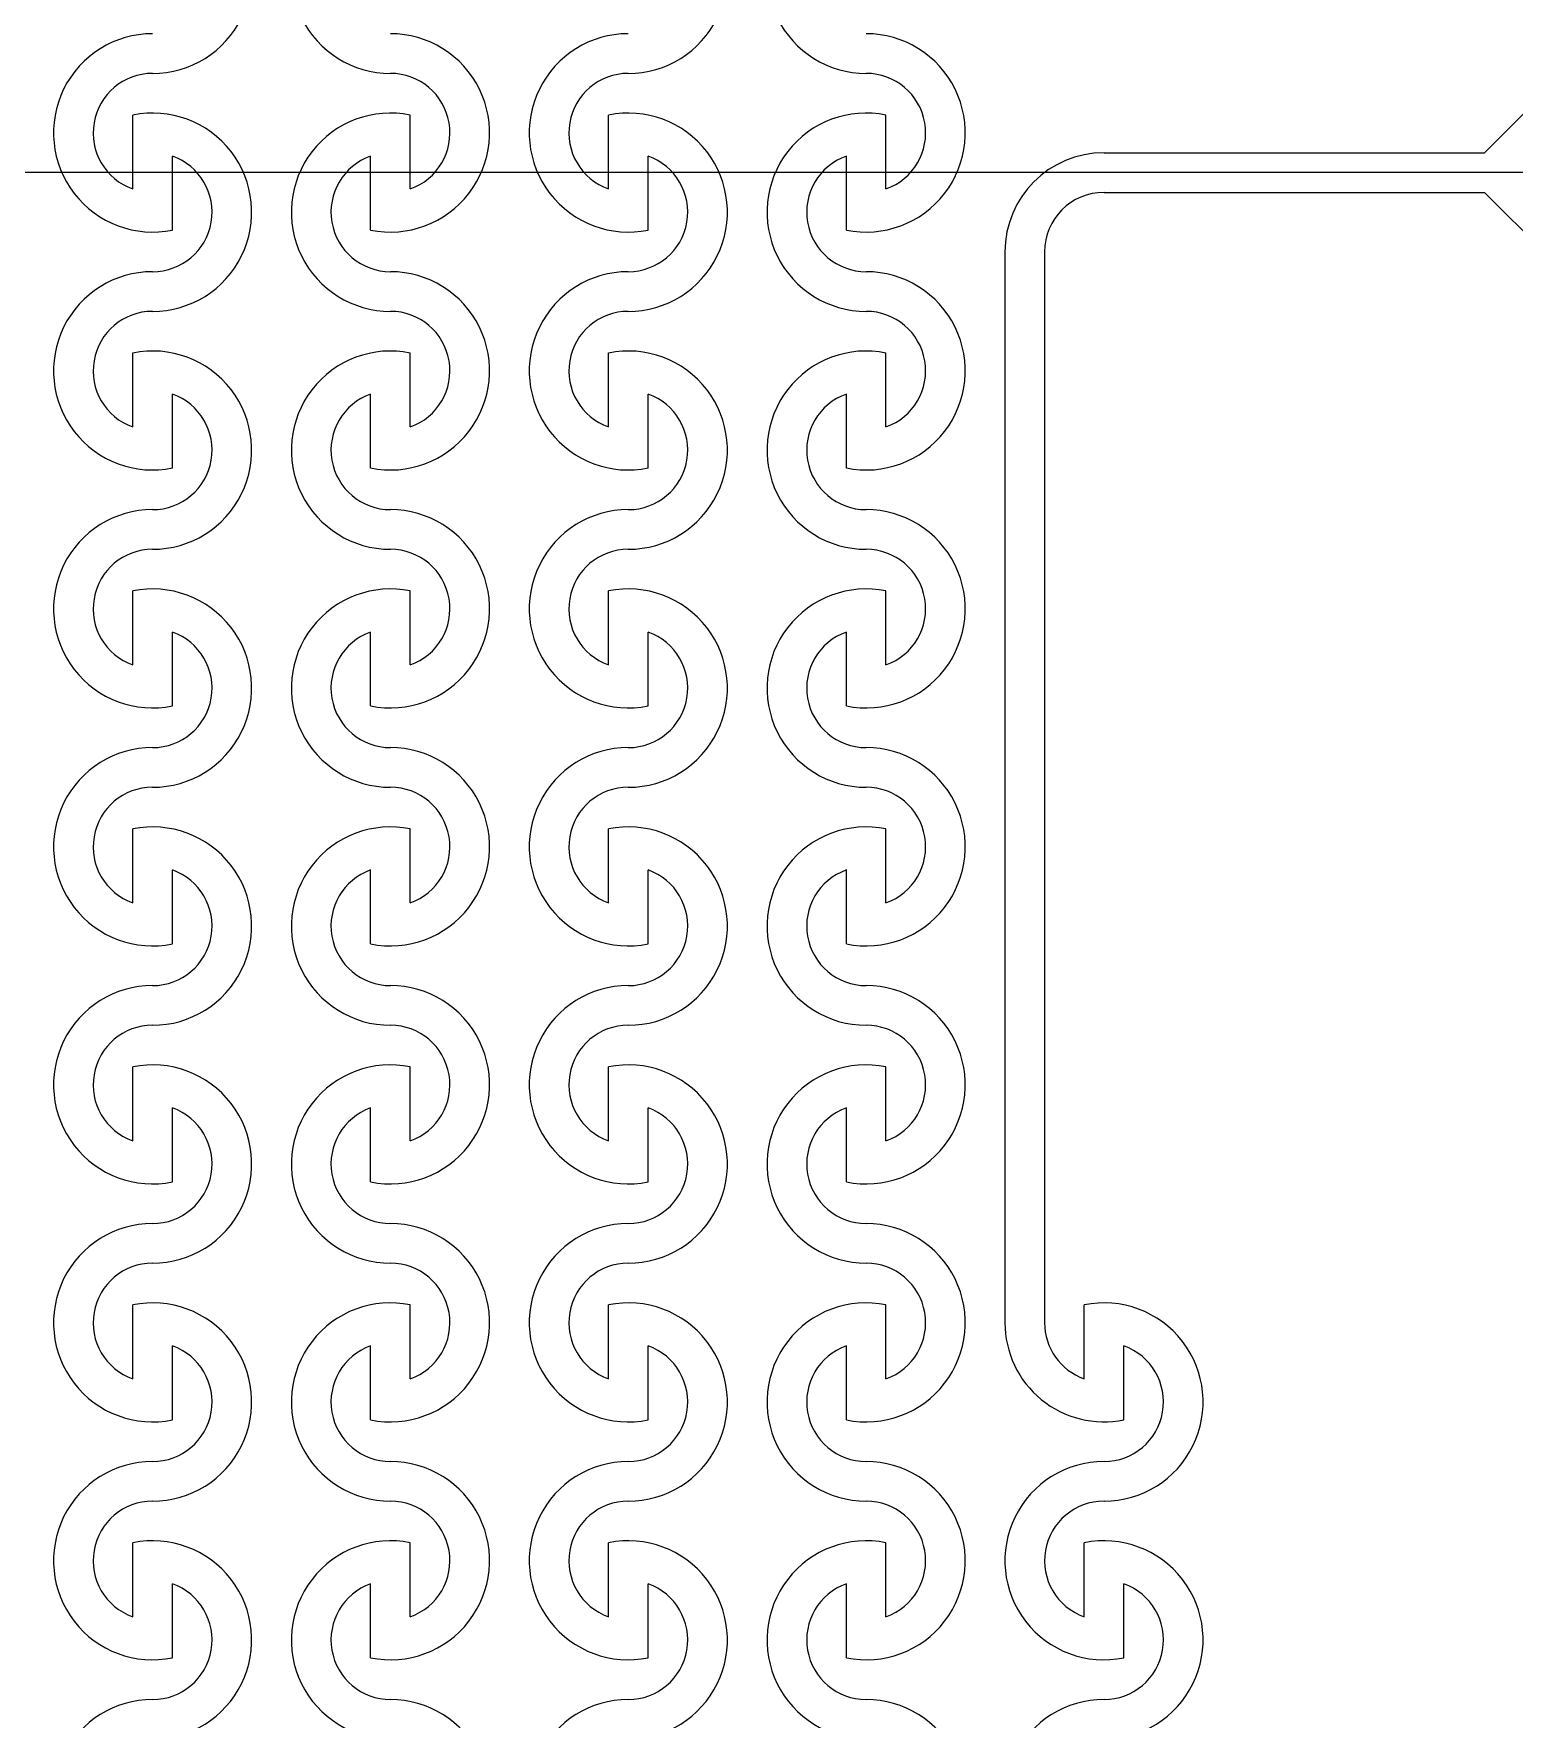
# Model space of a CAD drawing. Header units: millimetres. Extents: x 40661 to 310350, y 5158 to 133158.
# Drawn here: x 107586 to 109454, y 54871 to 56996 of the extents above; entities that cross this region are included whole.
import ezdxf

# ---------------------------------------------------------------- set-up
doc = ezdxf.new("R2010")
doc.units = ezdxf.units.MM
doc.layers.add('Clear', color=150, linetype='Continuous')

msp = doc.modelspace()

# ---------------------------------------------------------------- linework, layer by layer
msp.add_line((130991.2, 56821.1), (100329.8, 56821.1))
msp.add_line((130991.2, 56821.1), (100329.8, 56821.1))
for radius in [25000, 25000, 15000, 15000]:
    msp.add_circle((115660.5, 56821.1), radius)
at = {"layer": 'Clear'}
for p, q in [((109416.2, 56846.1), (109491.2, 56921.1)), ((109416.2, 56846.1), (109491.2, 56921.1)), ((107711.2, 56800.4), (107711.2, 56893.6)), ((107711.2, 56800.4), (107711.2, 56893.6)), ((107711.2, 56800.4), (107711.2, 56893.6)), ((107711.2, 56800.4), (107711.2, 56893.6)), ((108061.2, 56800.4), (108061.2, 56893.6)), ((108061.2, 56800.4), (108061.2, 56893.6)), ((108061.2, 56800.4), (108061.2, 56893.6)), ((108061.2, 56800.4), (108061.2, 56893.6)), ((108311.2, 56800.4), (108311.2, 56893.6)), ((108311.2, 56800.4), (108311.2, 56893.6)), ((108311.2, 56800.4), (108311.2, 56893.6)), ((108311.2, 56800.4), (108311.2, 56893.6)), ((108661.2, 56800.4), (108661.2, 56893.6)), ((108661.2, 56800.4), (108661.2, 56893.6)), ((108661.2, 56800.4), (108661.2, 56893.6)), ((108661.2, 56800.4), (108661.2, 56893.6)), ((108936.2, 56846.1), (109416.2, 56846.1)), ((108936.2, 56846.1), (109416.2, 56846.1)), ((107761.2, 56748.6), (107761.2, 56841.8)), ((107761.2, 56748.6), (107761.2, 56841.8)), ((107761.2, 56748.6), (107761.2, 56841.8)), ((107761.2, 56748.6), (107761.2, 56841.8)), ((108011.2, 56748.6), (108011.2, 56841.8)), ((108011.2, 56748.6), (108011.2, 56841.8)), ((108011.2, 56748.6), (108011.2, 56841.8)), ((108011.2, 56748.6), (108011.2, 56841.8)), ((108361.2, 56748.6), (108361.2, 56841.8)), ((108361.2, 56748.6), (108361.2, 56841.8)), ((108361.2, 56748.6), (108361.2, 56841.8)), ((108361.2, 56748.6), (108361.2, 56841.8)), ((108611.2, 56748.6), (108611.2, 56841.8)), ((108611.2, 56748.6), (108611.2, 56841.8)), ((108611.2, 56748.6), (108611.2, 56841.8)), ((108611.2, 56748.6), (108611.2, 56841.8)), ((108936.2, 56796.1), (109416.2, 56796.1)), ((108936.2, 56796.1), (109416.2, 56796.1)), ((109416.2, 56796.1), (109491.2, 56721.1)), ((109416.2, 56796.1), (109491.2, 56721.1)), ((108811.2, 56721.1), (108811.2, 55371.1)), ((108811.2, 56721.1), (108811.2, 55371.1)), ((108861.2, 56721.1), (108861.2, 55371.1)), ((108861.2, 56721.1), (108861.2, 55371.1)), ((107711.2, 56500.4), (107711.2, 56593.6)), ((107711.2, 56500.4), (107711.2, 56593.6)), ((107711.2, 56500.4), (107711.2, 56593.6)), ((107711.2, 56500.4), (107711.2, 56593.6)), ((108061.2, 56500.4), (108061.2, 56593.6)), ((108061.2, 56500.4), (108061.2, 56593.6)), ((108061.2, 56500.4), (108061.2, 56593.6)), ((108061.2, 56500.4), (108061.2, 56593.6)), ((108311.2, 56500.4), (108311.2, 56593.6)), ((108311.2, 56500.4), (108311.2, 56593.6)), ((108311.2, 56500.4), (108311.2, 56593.6)), ((108311.2, 56500.4), (108311.2, 56593.6)), ((108661.2, 56500.4), (108661.2, 56593.6)), ((108661.2, 56500.4), (108661.2, 56593.6)), ((108661.2, 56500.4), (108661.2, 56593.6)), ((108661.2, 56500.4), (108661.2, 56593.6)), ((107761.2, 56448.6), (107761.2, 56541.8)), ((107761.2, 56448.6), (107761.2, 56541.8)), ((107761.2, 56448.6), (107761.2, 56541.8)), ((107761.2, 56448.6), (107761.2, 56541.8)), ((108011.2, 56448.6), (108011.2, 56541.8)), ((108011.2, 56448.6), (108011.2, 56541.8)), ((108011.2, 56448.6), (108011.2, 56541.8)), ((108011.2, 56448.6), (108011.2, 56541.8)), ((108361.2, 56448.6), (108361.2, 56541.8)), ((108361.2, 56448.6), (108361.2, 56541.8)), ((108361.2, 56448.6), (108361.2, 56541.8)), ((108361.2, 56448.6), (108361.2, 56541.8)), ((108611.2, 56448.6), (108611.2, 56541.8)), ((108611.2, 56448.6), (108611.2, 56541.8)), ((108611.2, 56448.6), (108611.2, 56541.8)), ((108611.2, 56448.6), (108611.2, 56541.8)), ((107711.2, 56200.4), (107711.2, 56293.6)), ((107711.2, 56200.4), (107711.2, 56293.6)), ((107711.2, 56200.4), (107711.2, 56293.6)), ((107711.2, 56200.4), (107711.2, 56293.6)), ((108061.2, 56200.4), (108061.2, 56293.6)), ((108061.2, 56200.4), (108061.2, 56293.6)), ((108061.2, 56200.4), (108061.2, 56293.6)), ((108061.2, 56200.4), (108061.2, 56293.6)), ((108311.2, 56200.4), (108311.2, 56293.6)), ((108311.2, 56200.4), (108311.2, 56293.6)), ((108311.2, 56200.4), (108311.2, 56293.6)), ((108311.2, 56200.4), (108311.2, 56293.6)), ((108661.2, 56200.4), (108661.2, 56293.6)), ((108661.2, 56200.4), (108661.2, 56293.6)), ((108661.2, 56200.4), (108661.2, 56293.6)), ((108661.2, 56200.4), (108661.2, 56293.6)), ((107761.2, 56148.6), (107761.2, 56241.8)), ((107761.2, 56148.6), (107761.2, 56241.8)), ((107761.2, 56148.6), (107761.2, 56241.8)), ((107761.2, 56148.6), (107761.2, 56241.8)), ((108011.2, 56148.6), (108011.2, 56241.8)), ((108011.2, 56148.6), (108011.2, 56241.8)), ((108011.2, 56148.6), (108011.2, 56241.8)), ((108011.2, 56148.6), (108011.2, 56241.8)), ((108361.2, 56148.6), (108361.2, 56241.8)), ((108361.2, 56148.6), (108361.2, 56241.8)), ((108361.2, 56148.6), (108361.2, 56241.8)), ((108361.2, 56148.6), (108361.2, 56241.8)), ((108611.2, 56148.6), (108611.2, 56241.8)), ((108611.2, 56148.6), (108611.2, 56241.8)), ((108611.2, 56148.6), (108611.2, 56241.8)), ((108611.2, 56148.6), (108611.2, 56241.8)), ((107711.2, 55900.4), (107711.2, 55993.6)), ((107711.2, 55900.4), (107711.2, 55993.6)), ((107711.2, 55900.4), (107711.2, 55993.6)), ((107711.2, 55900.4), (107711.2, 55993.6)), ((108061.2, 55900.4), (108061.2, 55993.6)), ((108061.2, 55900.4), (108061.2, 55993.6)), ((108061.2, 55900.4), (108061.2, 55993.6)), ((108061.2, 55900.4), (108061.2, 55993.6)), ((108311.2, 55900.4), (108311.2, 55993.6)), ((108311.2, 55900.4), (108311.2, 55993.6)), ((108311.2, 55900.4), (108311.2, 55993.6)), ((108311.2, 55900.4), (108311.2, 55993.6)), ((108661.2, 55900.4), (108661.2, 55993.6)), ((108661.2, 55900.4), (108661.2, 55993.6)), ((108661.2, 55900.4), (108661.2, 55993.6)), ((108661.2, 55900.4), (108661.2, 55993.6)), ((107761.2, 55848.6), (107761.2, 55941.8)), ((107761.2, 55848.6), (107761.2, 55941.8)), ((107761.2, 55848.6), (107761.2, 55941.8)), ((107761.2, 55848.6), (107761.2, 55941.8)), ((108011.2, 55848.6), (108011.2, 55941.8)), ((108011.2, 55848.6), (108011.2, 55941.8)), ((108011.2, 55848.6), (108011.2, 55941.8)), ((108011.2, 55848.6), (108011.2, 55941.8)), ((108361.2, 55848.6), (108361.2, 55941.8)), ((108361.2, 55848.6), (108361.2, 55941.8)), ((108361.2, 55848.6), (108361.2, 55941.8)), ((108361.2, 55848.6), (108361.2, 55941.8)), ((108611.2, 55848.6), (108611.2, 55941.8)), ((108611.2, 55848.6), (108611.2, 55941.8)), ((108611.2, 55848.6), (108611.2, 55941.8)), ((108611.2, 55848.6), (108611.2, 55941.8)), ((107711.2, 55600.4), (107711.2, 55693.6)), ((107711.2, 55600.4), (107711.2, 55693.6)), ((107711.2, 55600.4), (107711.2, 55693.6)), ((107711.2, 55600.4), (107711.2, 55693.6)), ((108061.2, 55600.4), (108061.2, 55693.6)), ((108061.2, 55600.4), (108061.2, 55693.6)), ((108061.2, 55600.4), (108061.2, 55693.6)), ((108061.2, 55600.4), (108061.2, 55693.6)), ((108311.2, 55600.4), (108311.2, 55693.6)), ((108311.2, 55600.4), (108311.2, 55693.6)), ((108311.2, 55600.4), (108311.2, 55693.6)), ((108311.2, 55600.4), (108311.2, 55693.6)), ((108661.2, 55600.4), (108661.2, 55693.6)), ((108661.2, 55600.4), (108661.2, 55693.6)), ((108661.2, 55600.4), (108661.2, 55693.6)), ((108661.2, 55600.4), (108661.2, 55693.6)), ((107761.2, 55548.6), (107761.2, 55641.8)), ((107761.2, 55548.6), (107761.2, 55641.8)), ((107761.2, 55548.6), (107761.2, 55641.8)), ((107761.2, 55548.6), (107761.2, 55641.8)), ((108011.2, 55548.6), (108011.2, 55641.8)), ((108011.2, 55548.6), (108011.2, 55641.8)), ((108011.2, 55548.6), (108011.2, 55641.8)), ((108011.2, 55548.6), (108011.2, 55641.8)), ((108361.2, 55548.6), (108361.2, 55641.8)), ((108361.2, 55548.6), (108361.2, 55641.8)), ((108361.2, 55548.6), (108361.2, 55641.8)), ((108361.2, 55548.6), (108361.2, 55641.8)), ((108611.2, 55548.6), (108611.2, 55641.8)), ((108611.2, 55548.6), (108611.2, 55641.8)), ((108611.2, 55548.6), (108611.2, 55641.8)), ((108611.2, 55548.6), (108611.2, 55641.8)), ((107711.2, 55300.4), (107711.2, 55393.6)), ((107711.2, 55300.4), (107711.2, 55393.6)), ((107711.2, 55300.4), (107711.2, 55393.6)), ((107711.2, 55300.4), (107711.2, 55393.6)), ((108061.2, 55300.4), (108061.2, 55393.6)), ((108061.2, 55300.4), (108061.2, 55393.6)), ((108061.2, 55300.4), (108061.2, 55393.6)), ((108061.2, 55300.4), (108061.2, 55393.6)), ((108311.2, 55300.4), (108311.2, 55393.6)), ((108311.2, 55300.4), (108311.2, 55393.6)), ((108311.2, 55300.4), (108311.2, 55393.6)), ((108311.2, 55300.4), (108311.2, 55393.6)), ((108661.2, 55300.4), (108661.2, 55393.6)), ((108661.2, 55300.4), (108661.2, 55393.6)), ((108661.2, 55300.4), (108661.2, 55393.6)), ((108661.2, 55300.4), (108661.2, 55393.6)), ((108911.2, 55300.4), (108911.2, 55393.6)), ((108911.2, 55300.4), (108911.2, 55393.6)), ((108911.2, 55300.4), (108911.2, 55393.6)), ((108911.2, 55300.4), (108911.2, 55393.6)), ((107761.2, 55248.6), (107761.2, 55341.8)), ((107761.2, 55248.6), (107761.2, 55341.8)), ((107761.2, 55248.6), (107761.2, 55341.8)), ((107761.2, 55248.6), (107761.2, 55341.8)), ((108011.2, 55248.6), (108011.2, 55341.8)), ((108011.2, 55248.6), (108011.2, 55341.8)), ((108011.2, 55248.6), (108011.2, 55341.8)), ((108011.2, 55248.6), (108011.2, 55341.8)), ((108361.2, 55248.6), (108361.2, 55341.8)), ((108361.2, 55248.6), (108361.2, 55341.8)), ((108361.2, 55248.6), (108361.2, 55341.8)), ((108361.2, 55248.6), (108361.2, 55341.8)), ((108611.2, 55248.6), (108611.2, 55341.8)), ((108611.2, 55248.6), (108611.2, 55341.8)), ((108611.2, 55248.6), (108611.2, 55341.8)), ((108611.2, 55248.6), (108611.2, 55341.8)), ((108961.2, 55248.6), (108961.2, 55341.8)), ((108961.2, 55248.6), (108961.2, 55341.8)), ((108961.2, 55248.6), (108961.2, 55341.8)), ((108961.2, 55248.6), (108961.2, 55341.8)), ((107711.2, 55000.4), (107711.2, 55093.6)), ((107711.2, 55000.4), (107711.2, 55093.6)), ((107711.2, 55000.4), (107711.2, 55093.6)), ((107711.2, 55000.4), (107711.2, 55093.6)), ((108061.2, 55000.4), (108061.2, 55093.6)), ((108061.2, 55000.4), (108061.2, 55093.6)), ((108061.2, 55000.4), (108061.2, 55093.6)), ((108061.2, 55000.4), (108061.2, 55093.6)), ((108311.2, 55000.4), (108311.2, 55093.6)), ((108311.2, 55000.4), (108311.2, 55093.6)), ((108311.2, 55000.4), (108311.2, 55093.6)), ((108311.2, 55000.4), (108311.2, 55093.6)), ((108661.2, 55000.4), (108661.2, 55093.6)), ((108661.2, 55000.4), (108661.2, 55093.6)), ((108661.2, 55000.4), (108661.2, 55093.6)), ((108661.2, 55000.4), (108661.2, 55093.6)), ((108911.2, 55000.4), (108911.2, 55093.6)), ((108911.2, 55000.4), (108911.2, 55093.6)), ((108911.2, 55000.4), (108911.2, 55093.6)), ((108911.2, 55000.4), (108911.2, 55093.6)), ((107761.2, 54948.6), (107761.2, 55041.8)), ((107761.2, 54948.6), (107761.2, 55041.8)), ((107761.2, 54948.6), (107761.2, 55041.8)), ((107761.2, 54948.6), (107761.2, 55041.8)), ((108011.2, 54948.6), (108011.2, 55041.8)), ((108011.2, 54948.6), (108011.2, 55041.8)), ((108011.2, 54948.6), (108011.2, 55041.8)), ((108011.2, 54948.6), (108011.2, 55041.8)), ((108361.2, 54948.6), (108361.2, 55041.8)), ((108361.2, 54948.6), (108361.2, 55041.8)), ((108361.2, 54948.6), (108361.2, 55041.8)), ((108361.2, 54948.6), (108361.2, 55041.8)), ((108611.2, 54948.6), (108611.2, 55041.8)), ((108611.2, 54948.6), (108611.2, 55041.8)), ((108611.2, 54948.6), (108611.2, 55041.8)), ((108611.2, 54948.6), (108611.2, 55041.8)), ((108961.2, 54948.6), (108961.2, 55041.8)), ((108961.2, 54948.6), (108961.2, 55041.8)), ((108961.2, 54948.6), (108961.2, 55041.8)), ((108961.2, 54948.6), (108961.2, 55041.8))]:
    msp.add_line(p, q, dxfattribs=at)
for centre, radius, start, end in [((107736.2, 57071.1), 125, 270, 101.537), ((107736.2, 57071.1), 125, 270, 101.537), ((108036.2, 57071.1), 125, 78.463, 270), ((108036.2, 57071.1), 125, 78.463, 270), ((108336.2, 57071.1), 125, 270, 101.537), ((108336.2, 57071.1), 125, 270, 101.537), ((108636.2, 57071.1), 125, 78.463, 270), ((108636.2, 57071.1), 125, 78.463, 270), ((107736.2, 56871.1), 125, 90, 281.537), ((107736.2, 56871.1), 125, 90, 281.537), ((108036.2, 56871.1), 125, 258.463, 90), ((108036.2, 56871.1), 125, 258.463, 90), ((108336.2, 56871.1), 125, 90, 281.537), ((108336.2, 56871.1), 125, 90, 281.537), ((108636.2, 56871.1), 125, 258.463, 90), ((108636.2, 56871.1), 125, 258.463, 90), ((107736.2, 56871.1), 75, 90, 250.5288), ((107736.2, 56871.1), 75, 90, 250.5288), ((108036.2, 56871.1), 75, 289.4712, 90), ((108036.2, 56871.1), 75, 289.4712, 90), ((108336.2, 56871.1), 75, 90, 250.5288), ((108336.2, 56871.1), 75, 90, 250.5288), ((108636.2, 56871.1), 75, 289.4712, 90), ((108636.2, 56871.1), 75, 289.4712, 90), ((107736.2, 56771.1), 125, 270, 101.537), ((107736.2, 56771.1), 125, 270, 101.537), ((108036.2, 56771.1), 125, 78.463, 270), ((108036.2, 56771.1), 125, 78.463, 270), ((108336.2, 56771.1), 125, 270, 101.537), ((108336.2, 56771.1), 125, 270, 101.537), ((108636.2, 56771.1), 125, 78.463, 270), ((108636.2, 56771.1), 125, 78.463, 270), ((108936.2, 56721.1), 125, 90, 180), ((108936.2, 56721.1), 125, 90, 180), ((107736.2, 56771.1), 75, 270, 70.5288), ((107736.2, 56771.1), 75, 270, 70.5288), ((108036.2, 56771.1), 75, 109.4712, 270), ((108036.2, 56771.1), 75, 109.4712, 270), ((108336.2, 56771.1), 75, 270, 70.5288), ((108336.2, 56771.1), 75, 270, 70.5288), ((108636.2, 56771.1), 75, 109.4712, 270), ((108636.2, 56771.1), 75, 109.4712, 270), ((108936.2, 56721.1), 75, 90, 180), ((108936.2, 56721.1), 75, 90, 180), ((107736.2, 56571.1), 125, 90, 281.537), ((107736.2, 56571.1), 125, 90, 281.537), ((108036.2, 56571.1), 125, 258.463, 90), ((108036.2, 56571.1), 125, 258.463, 90), ((108336.2, 56571.1), 125, 90, 281.537), ((108336.2, 56571.1), 125, 90, 281.537), ((108636.2, 56571.1), 125, 258.463, 90), ((108636.2, 56571.1), 125, 258.463, 90), ((107736.2, 56571.1), 75, 90, 250.5288), ((107736.2, 56571.1), 75, 90, 250.5288), ((108036.2, 56571.1), 75, 289.4712, 90), ((108036.2, 56571.1), 75, 289.4712, 90), ((108336.2, 56571.1), 75, 90, 250.5288), ((108336.2, 56571.1), 75, 90, 250.5288), ((108636.2, 56571.1), 75, 289.4712, 90), ((108636.2, 56571.1), 75, 289.4712, 90), ((107736.2, 56471.1), 125, 270, 101.537), ((107736.2, 56471.1), 125, 270, 101.537), ((108036.2, 56471.1), 125, 78.463, 270), ((108036.2, 56471.1), 125, 78.463, 270), ((108336.2, 56471.1), 125, 270, 101.537), ((108336.2, 56471.1), 125, 270, 101.537), ((108636.2, 56471.1), 125, 78.463, 270), ((108636.2, 56471.1), 125, 78.463, 270), ((107736.2, 56471.1), 75, 270, 70.5288), ((107736.2, 56471.1), 75, 270, 70.5288), ((108036.2, 56471.1), 75, 109.4712, 270), ((108036.2, 56471.1), 75, 109.4712, 270), ((108336.2, 56471.1), 75, 270, 70.5288), ((108336.2, 56471.1), 75, 270, 70.5288), ((108636.2, 56471.1), 75, 109.4712, 270), ((108636.2, 56471.1), 75, 109.4712, 270), ((107736.2, 56271.1), 125, 90, 281.537), ((107736.2, 56271.1), 125, 90, 281.537), ((108036.2, 56271.1), 125, 258.463, 90), ((108036.2, 56271.1), 125, 258.463, 90), ((108336.2, 56271.1), 125, 90, 281.537), ((108336.2, 56271.1), 125, 90, 281.537), ((108636.2, 56271.1), 125, 258.463, 90), ((108636.2, 56271.1), 125, 258.463, 90), ((107736.2, 56271.1), 75, 90, 250.5288), ((107736.2, 56271.1), 75, 90, 250.5288), ((108036.2, 56271.1), 75, 289.4712, 90), ((108036.2, 56271.1), 75, 289.4712, 90), ((108336.2, 56271.1), 75, 90, 250.5288), ((108336.2, 56271.1), 75, 90, 250.5288), ((108636.2, 56271.1), 75, 289.4712, 90), ((108636.2, 56271.1), 75, 289.4712, 90), ((107736.2, 56171.1), 125, 270, 101.537), ((107736.2, 56171.1), 125, 270, 101.537), ((108036.2, 56171.1), 125, 78.463, 270), ((108036.2, 56171.1), 125, 78.463, 270), ((108336.2, 56171.1), 125, 270, 101.537), ((108336.2, 56171.1), 125, 270, 101.537), ((108636.2, 56171.1), 125, 78.463, 270), ((108636.2, 56171.1), 125, 78.463, 270), ((107736.2, 56171.1), 75, 270, 70.5288), ((107736.2, 56171.1), 75, 270, 70.5288), ((108036.2, 56171.1), 75, 109.4712, 270), ((108036.2, 56171.1), 75, 109.4712, 270), ((108336.2, 56171.1), 75, 270, 70.5288), ((108336.2, 56171.1), 75, 270, 70.5288), ((108636.2, 56171.1), 75, 109.4712, 270), ((108636.2, 56171.1), 75, 109.4712, 270), ((107736.2, 55971.1), 125, 90, 281.537), ((107736.2, 55971.1), 125, 90, 281.537), ((108036.2, 55971.1), 125, 258.463, 90), ((108036.2, 55971.1), 125, 258.463, 90), ((108336.2, 55971.1), 125, 90, 281.537), ((108336.2, 55971.1), 125, 90, 281.537), ((108636.2, 55971.1), 125, 258.463, 90), ((108636.2, 55971.1), 125, 258.463, 90), ((107736.2, 55971.1), 75, 90, 250.5288), ((107736.2, 55971.1), 75, 90, 250.5288), ((108036.2, 55971.1), 75, 289.4712, 90), ((108036.2, 55971.1), 75, 289.4712, 90), ((108336.2, 55971.1), 75, 90, 250.5288), ((108336.2, 55971.1), 75, 90, 250.5288), ((108636.2, 55971.1), 75, 289.4712, 90), ((108636.2, 55971.1), 75, 289.4712, 90), ((107736.2, 55871.1), 125, 270, 101.537), ((107736.2, 55871.1), 125, 270, 101.537), ((108036.2, 55871.1), 125, 78.463, 270), ((108036.2, 55871.1), 125, 78.463, 270), ((108336.2, 55871.1), 125, 270, 101.537), ((108336.2, 55871.1), 125, 270, 101.537), ((108636.2, 55871.1), 125, 78.463, 270), ((108636.2, 55871.1), 125, 78.463, 270), ((107736.2, 55871.1), 75, 270, 70.5288), ((107736.2, 55871.1), 75, 270, 70.5288), ((108036.2, 55871.1), 75, 109.4712, 270), ((108036.2, 55871.1), 75, 109.4712, 270), ((108336.2, 55871.1), 75, 270, 70.5288), ((108336.2, 55871.1), 75, 270, 70.5288), ((108636.2, 55871.1), 75, 109.4712, 270), ((108636.2, 55871.1), 75, 109.4712, 270), ((107736.2, 55671.1), 125, 90, 281.537), ((107736.2, 55671.1), 125, 90, 281.537), ((108036.2, 55671.1), 125, 258.463, 90), ((108036.2, 55671.1), 125, 258.463, 90), ((108336.2, 55671.1), 125, 90, 281.537), ((108336.2, 55671.1), 125, 90, 281.537), ((108636.2, 55671.1), 125, 258.463, 90), ((108636.2, 55671.1), 125, 258.463, 90), ((107736.2, 55671.1), 75, 90, 250.5288), ((107736.2, 55671.1), 75, 90, 250.5288), ((108036.2, 55671.1), 75, 289.4712, 90), ((108036.2, 55671.1), 75, 289.4712, 90), ((108336.2, 55671.1), 75, 90, 250.5288), ((108336.2, 55671.1), 75, 90, 250.5288), ((108636.2, 55671.1), 75, 289.4712, 90), ((108636.2, 55671.1), 75, 289.4712, 90), ((107736.2, 55571.1), 125, 270, 101.537), ((107736.2, 55571.1), 125, 270, 101.537), ((108036.2, 55571.1), 125, 78.463, 270), ((108036.2, 55571.1), 125, 78.463, 270), ((108336.2, 55571.1), 125, 270, 101.537), ((108336.2, 55571.1), 125, 270, 101.537), ((108636.2, 55571.1), 125, 78.463, 270), ((108636.2, 55571.1), 125, 78.463, 270), ((107736.2, 55571.1), 75, 270, 70.5288), ((107736.2, 55571.1), 75, 270, 70.5288), ((108036.2, 55571.1), 75, 109.4712, 270), ((108036.2, 55571.1), 75, 109.4712, 270), ((108336.2, 55571.1), 75, 270, 70.5288), ((108336.2, 55571.1), 75, 270, 70.5288), ((108636.2, 55571.1), 75, 109.4712, 270), ((108636.2, 55571.1), 75, 109.4712, 270), ((107736.2, 55371.1), 125, 90, 281.537), ((107736.2, 55371.1), 125, 90, 281.537), ((108036.2, 55371.1), 125, 258.463, 90), ((108036.2, 55371.1), 125, 258.463, 90), ((108336.2, 55371.1), 125, 90, 281.537), ((108336.2, 55371.1), 125, 90, 281.537), ((108636.2, 55371.1), 125, 258.463, 90), ((108636.2, 55371.1), 125, 258.463, 90), ((107736.2, 55371.1), 75, 90, 250.5288), ((107736.2, 55371.1), 75, 90, 250.5288), ((108036.2, 55371.1), 75, 289.4712, 90), ((108036.2, 55371.1), 75, 289.4712, 90), ((108336.2, 55371.1), 75, 90, 250.5288), ((108336.2, 55371.1), 75, 90, 250.5288), ((108636.2, 55371.1), 75, 289.4712, 90), ((108636.2, 55371.1), 75, 289.4712, 90), ((107736.2, 55271.1), 125, 270, 101.537), ((107736.2, 55271.1), 125, 270, 101.537), ((108036.2, 55271.1), 125, 78.463, 270), ((108036.2, 55271.1), 125, 78.463, 270), ((108336.2, 55271.1), 125, 270, 101.537), ((108336.2, 55271.1), 125, 270, 101.537), ((108636.2, 55271.1), 125, 78.463, 270), ((108636.2, 55271.1), 125, 78.463, 270), ((108936.2, 55271.1), 125, 270, 101.537), ((108936.2, 55271.1), 125, 270, 101.537), ((108936.2, 55371.1), 125, 180, 281.537), ((108936.2, 55371.1), 125, 180, 281.537), ((108936.2, 55371.1), 75, 180, 250.5288), ((108936.2, 55371.1), 75, 180, 250.5288), ((107736.2, 55271.1), 75, 270, 70.5288), ((107736.2, 55271.1), 75, 270, 70.5288), ((108036.2, 55271.1), 75, 109.4712, 270), ((108036.2, 55271.1), 75, 109.4712, 270), ((108336.2, 55271.1), 75, 270, 70.5288), ((108336.2, 55271.1), 75, 270, 70.5288), ((108636.2, 55271.1), 75, 109.4712, 270), ((108636.2, 55271.1), 75, 109.4712, 270), ((108936.2, 55271.1), 75, 270, 70.5288), ((108936.2, 55271.1), 75, 270, 70.5288), ((107736.2, 55071.1), 125, 90, 281.537), ((107736.2, 55071.1), 125, 90, 281.537), ((108036.2, 55071.1), 125, 258.463, 90), ((108036.2, 55071.1), 125, 258.463, 90), ((108336.2, 55071.1), 125, 90, 281.537), ((108336.2, 55071.1), 125, 90, 281.537), ((108636.2, 55071.1), 125, 258.463, 90), ((108636.2, 55071.1), 125, 258.463, 90), ((108936.2, 55071.1), 125, 90, 281.537), ((108936.2, 55071.1), 125, 90, 281.537), ((107736.2, 55071.1), 75, 90, 250.5288), ((107736.2, 55071.1), 75, 90, 250.5288), ((108036.2, 55071.1), 75, 289.4712, 90), ((108036.2, 55071.1), 75, 289.4712, 90), ((108336.2, 55071.1), 75, 90, 250.5288), ((108336.2, 55071.1), 75, 90, 250.5288), ((108636.2, 55071.1), 75, 289.4712, 90), ((108636.2, 55071.1), 75, 289.4712, 90), ((108936.2, 55071.1), 75, 90, 250.5288), ((108936.2, 55071.1), 75, 90, 250.5288), ((107736.2, 54971.1), 125, 270, 101.537), ((107736.2, 54971.1), 125, 270, 101.537), ((108036.2, 54971.1), 125, 78.463, 270), ((108036.2, 54971.1), 125, 78.463, 270), ((108336.2, 54971.1), 125, 270, 101.537), ((108336.2, 54971.1), 125, 270, 101.537), ((108636.2, 54971.1), 125, 78.463, 270), ((108636.2, 54971.1), 125, 78.463, 270), ((108936.2, 54971.1), 125, 270, 101.537), ((108936.2, 54971.1), 125, 270, 101.537), ((107736.2, 54971.1), 75, 270, 70.5288), ((107736.2, 54971.1), 75, 270, 70.5288), ((108036.2, 54971.1), 75, 109.4712, 270), ((108036.2, 54971.1), 75, 109.4712, 270), ((108336.2, 54971.1), 75, 270, 70.5288), ((108336.2, 54971.1), 75, 270, 70.5288), ((108636.2, 54971.1), 75, 109.4712, 270), ((108636.2, 54971.1), 75, 109.4712, 270), ((108936.2, 54971.1), 75, 270, 70.5288), ((108936.2, 54971.1), 75, 270, 70.5288), ((107736.2, 54771.1), 125, 90, 281.537), ((107736.2, 54771.1), 125, 90, 281.537), ((108036.2, 54771.1), 125, 258.463, 90), ((108036.2, 54771.1), 125, 258.463, 90), ((108336.2, 54771.1), 125, 90, 281.537), ((108336.2, 54771.1), 125, 90, 281.537), ((108636.2, 54771.1), 125, 258.463, 90), ((108636.2, 54771.1), 125, 258.463, 90), ((108936.2, 54771.1), 125, 90, 281.537), ((108936.2, 54771.1), 125, 90, 281.537)]:
    msp.add_arc(centre, radius, start, end, dxfattribs=at)

doc.saveas('drawing.dxf')
